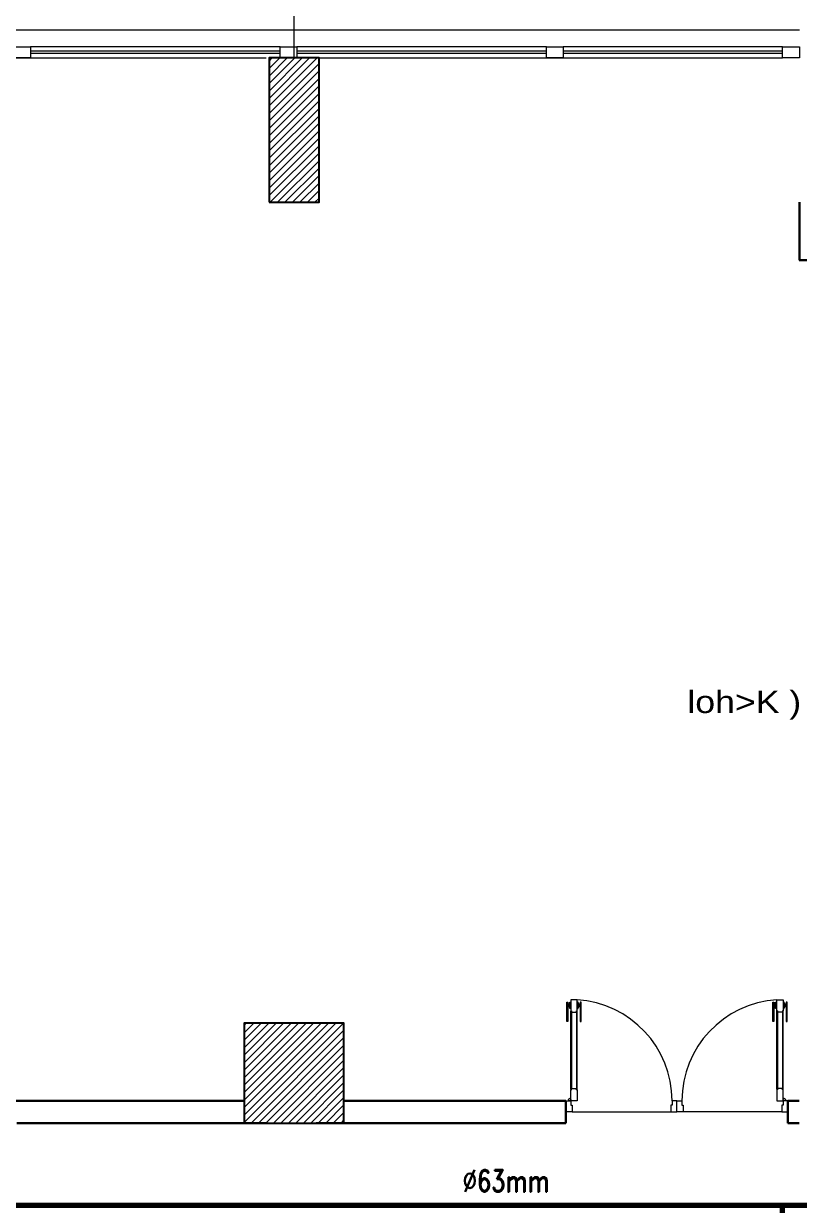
# Model space of a CAD drawing. Extents: x 800 to 995, y 398 to 804.
# Drawn here: x 874.9 to 881.89, y 787.97 to 798.62 of the extents above; entities that cross this region are included whole.
import ezdxf

# ---------------------------------------------------------------- set-up
doc = ezdxf.new("R2010")
doc.units = 0
doc.header["$MEASUREMENT"] = 0
doc.linetypes.add('CENTERX2', pattern=[4, 2.5, -0.5, 0.5, -0.5])
for name, color, linetype, lineweight in [('axis', 1, 'CENTERX2', 5), ('Column', 6, 'CONTINUOUS', 25), ('DOOR', 30, 'CONTINUOUS', 9), ('elev', 90, 'CONTINUOUS', 9), ('Elevation', 150, 'CONTINUOUS', 18), ('hatch', 252, 'CONTINUOUS', 9), ('P-C-WATER', 5, 'CONTINUOUS', 70), ('P-TEXT', 1, 'CONTINUOUS', 25), ('text', 72, 'CONTINUOUS', 15), ('Wall', 252, 'CONTINUOUS', 30), ('WINDOW', 252, 'CONTINUOUS', 5)]:
    doc.layers.add(name, color=color, linetype=linetype, lineweight=lineweight)
doc.styles.add('ROMANC', font='romand.shx')
doc.styles.add('SOSA2', font='SOSA.shx', dxfattribs={"width": 0.8})

msp = doc.modelspace()

# ---------------------------------------------------------------- hatches: boundary and pattern name
at = {"layer": 'hatch'}
h = msp.add_hatch(dxfattribs=at)
h.set_pattern_fill('ANSI31', color=252, scale=0.015, style=0)
h.set_pattern_definition([(45, (1091.292394, 461.191326), (-0.0336759605, 0.0336759605), [])])
h.paths.add_polyline_path([(877.11, 797.013), (877.56, 797.013), (877.56, 798.313), (877.11, 798.313)])
h = msp.add_hatch(dxfattribs=at)
h.set_pattern_fill('ANSI31', color=252, scale=0.015, style=0)
h.set_pattern_definition([(45, (1104.317394, 466.491326), (-0.0336759605, 0.0336759605), [])])
h.paths.add_polyline_path([(876.885, 788.713), (877.785, 788.713), (877.785, 789.613), (876.885, 789.613)])

# ---------------------------------------------------------------- linework, layer by layer
at = {"layer": 'axis', "color": 0, "ltscale": 0.3}
msp.add_line((877.335, 798.313), (877.335, 800.627), dxfattribs=at)
at = {"layer": 'Column', "color": 252}
for points in [[(877.11, 797.013), (877.56, 797.013), (877.56, 798.313), (877.11, 798.313)], [(876.885, 788.713), (877.785, 788.713), (877.785, 789.613), (876.885, 789.613)]]:
    msp.add_lwpolyline(points, close=True, dxfattribs=at)
at = {"layer": 'DOOR', "color": 252}
for p, q in [((879.829, 789.019), (879.829, 789.719)), ((879.834, 789.719), (879.834, 789.019)), ((879.881, 789.719), (879.881, 789.019)), ((879.886, 789.019), (879.886, 789.719)), ((881.685, 789.019), (881.685, 789.719)), ((881.69, 789.719), (881.69, 789.019)), ((881.736, 789.719), (881.736, 789.019)), ((881.741, 789.019), (881.741, 789.719))]:
    msp.add_line(p, q, dxfattribs=at)
at = {"layer": 'DOOR', "color": 251}
for p, q in [((879.841, 788.813), (880.73, 788.813)), ((881.73, 788.813), (880.841, 788.813))]:
    msp.add_line(p, q, dxfattribs=at)
at = {"layer": 'DOOR', "color": 1}
for points in [[(879.801, 789.63), (879.793, 789.63), (879.793, 789.802), (879.801, 789.802)], [(879.813, 789.784), (879.807, 789.784), (879.807, 789.764), (879.813, 789.764)], [(879.902, 789.784), (879.908, 789.784), (879.908, 789.764), (879.902, 789.764)], [(879.914, 789.63), (879.922, 789.63), (879.922, 789.802), (879.914, 789.802)], [(881.657, 789.63), (881.649, 789.63), (881.649, 789.802), (881.657, 789.802)], [(881.669, 789.784), (881.662, 789.784), (881.662, 789.764), (881.669, 789.764)], [(881.757, 789.784), (881.764, 789.784), (881.764, 789.764), (881.757, 789.764)], [(881.769, 789.63), (881.777, 789.63), (881.777, 789.802), (881.769, 789.802)]]:
    msp.add_lwpolyline(points, close=True, dxfattribs=at)
for points in [[(879.801, 789.784, -1), (879.807, 789.784), (879.807, 789.784), (879.807, 789.764), (879.807, 789.764, -1), (879.801, 789.764), (879.801, 789.764)], [(879.914, 789.784, 1), (879.908, 789.784), (879.908, 789.784), (879.908, 789.764), (879.908, 789.764, 1), (879.914, 789.764), (879.914, 789.764)], [(881.657, 789.784, -1), (881.662, 789.784), (881.662, 789.784), (881.662, 789.764), (881.662, 789.764, -1), (881.657, 789.764), (881.657, 789.764)], [(881.769, 789.784, 1), (881.764, 789.784), (881.764, 789.784), (881.764, 789.764), (881.764, 789.764, 1), (881.769, 789.764), (881.769, 789.764)]]:
    msp.add_lwpolyline(points, format="xyb", close=True, dxfattribs=at)
for points in [[(879.819, 789.757), (879.813, 789.757), (879.813, 789.791), (879.819, 789.791)], [(879.83, 789.747), (879.819, 789.747), (879.819, 789.802), (879.83, 789.802)], [(879.896, 789.757), (879.902, 789.757), (879.902, 789.791), (879.896, 789.791)], [(881.674, 789.757), (881.669, 789.757), (881.669, 789.791), (881.674, 789.791)], [(881.741, 789.747), (881.752, 789.747), (881.752, 789.802), (881.741, 789.802)], [(881.752, 789.757), (881.757, 789.757), (881.757, 789.791), (881.752, 789.791)]]:
    msp.add_lwpolyline(points, dxfattribs=at)
at = {"layer": 'DOOR', "color": 5}
for points in [[(879.834, 789.724), (879.834, 789.713), (879.881, 789.713), (879.881, 789.724), (879.885, 789.724), (879.885, 789.824), (879.885, 789.824), (879.83, 789.824), (879.83, 789.724)], [(881.736, 789.724), (881.736, 789.713), (881.69, 789.713), (881.69, 789.724), (881.685, 789.724), (881.685, 789.824), (881.685, 789.824), (881.741, 789.824), (881.741, 789.724)], [(879.834, 789.013), (879.834, 789.024), (879.881, 789.024), (879.881, 789.013), (879.885, 789.013), (879.885, 788.913), (879.885, 788.913), (879.83, 788.913), (879.83, 789.013)], [(881.736, 789.013), (881.736, 789.024), (881.69, 789.024), (881.69, 789.013), (881.685, 789.013), (881.685, 788.913), (881.685, 788.913), (881.741, 788.913), (881.741, 789.013)], [(879.785, 788.813), (879.785, 788.913), (879.83, 788.913), (879.83, 788.875), (879.841, 788.875), (879.841, 788.813)], [(880.785, 788.813), (880.785, 788.913), (880.741, 788.913), (880.741, 788.875), (880.73, 788.875), (880.73, 788.813)], [(880.785, 788.813), (880.785, 788.913), (880.83, 788.913), (880.83, 788.875), (880.841, 788.875), (880.841, 788.813)], [(881.785, 788.813), (881.785, 788.913), (881.741, 788.913), (881.741, 788.875), (881.73, 788.875), (881.73, 788.813)]]:
    msp.add_lwpolyline(points, close=True, dxfattribs=at)
for points in [[(879.885, 789.747), (879.896, 789.747), (879.896, 789.802), (879.885, 789.802)], [(881.685, 789.747), (881.674, 789.747), (881.674, 789.802), (881.685, 789.802)]]:
    msp.add_lwpolyline(points, dxfattribs=at)
for points in [[(879.834, 789.714), (879.834, 789.714, -1), (879.834, 789.724)], [(879.881, 789.714), (879.881, 789.714, 1), (879.881, 789.724)], [(881.69, 789.714), (881.69, 789.714, -1), (881.69, 789.724)], [(881.736, 789.714), (881.736, 789.714, 1), (881.736, 789.724)], [(879.834, 789.024), (879.834, 789.024, 1), (879.834, 789.014)], [(879.881, 789.024), (879.881, 789.024, -1), (879.881, 789.014)], [(881.69, 789.024), (881.69, 789.024, 1), (881.69, 789.014)], [(881.736, 789.024), (881.736, 789.024, -1), (881.736, 789.014)]]:
    msp.add_lwpolyline(points, format="xyb", close=True, dxfattribs=at)
for centre in [(879.819, 788.925), (881.752, 788.925)]:
    msp.add_circle(centre, 0.0111, dxfattribs=at)
at = {"layer": 'DOOR', "color": 252}
for centre, start, end in [((879.828, 788.913), 360, 86.3977), ((881.743, 788.913), 93.6023, 180)]:
    msp.add_arc(centre, 0.913, start, end, dxfattribs=at)
at = {"layer": 'elev', "color": 252, "linetype": 'Continuous'}
for p, q in [((874.81, 798.413), (874.96, 798.413)), ((874.96, 798.413), (874.96, 798.313)), ((877.21, 798.413), (877.36, 798.413)), ((877.21, 798.313), (877.21, 798.413)), ((877.36, 798.413), (877.36, 798.313)), ((879.61, 798.413), (879.76, 798.413)), ((879.61, 798.313), (879.61, 798.413)), ((879.76, 798.413), (879.76, 798.313)), ((881.735, 798.413), (881.888, 798.413)), ((881.735, 798.313), (881.735, 798.413)), ((881.888, 798.413), (881.888, 798.313)), ((874.96, 798.313), (874.81, 798.313)), ((877.36, 798.313), (877.21, 798.313)), ((879.76, 798.313), (879.61, 798.313)), ((881.888, 798.313), (881.735, 798.313))]:
    msp.add_line(p, q, dxfattribs=at)
at = {"layer": 'Elevation', "color": 252}
msp.add_line((881.888, 798.563), (872.685, 798.563), dxfattribs=at)
at = {"layer": 'P-C-WATER', "linetype": 'Continuous'}
for p, q in [((914.188, 787.971), (870.959, 787.971)), ((881.737, 781.657), (881.737, 787.971))]:
    msp.add_line(p, q, dxfattribs=at)
at = {"layer": 'Wall', "color": 252, "linetype": 'Continuous'}
for p, q in [((881.888, 796.491), (881.888, 797.013)), ((882.088, 796.491), (881.885, 796.491)), ((876.885, 788.913), (874.785, 788.913)), ((877.785, 788.913), (879.785, 788.913)), ((879.785, 788.913), (879.785, 788.713)), ((881.785, 788.913), (881.885, 788.913)), ((881.785, 788.913), (881.785, 788.713)), ((877.085, 788.713), (874.836, 788.713)), ((877.535, 788.713), (879.785, 788.713)), ((881.785, 788.713), (881.885, 788.713))]:
    msp.add_line(p, q, dxfattribs=at)
at = {"layer": 'WINDOW', "color": 252, "linetype": 'Continuous'}
for p, q in [((877.21, 798.413), (874.96, 798.413)), ((879.61, 798.413), (877.36, 798.413)), ((881.735, 798.413), (879.76, 798.413)), ((872.835, 798.313), (877.085, 798.313)), ((877.21, 798.373), (874.96, 798.373)), ((877.21, 798.353), (874.96, 798.353)), ((879.61, 798.373), (877.36, 798.373)), ((879.61, 798.353), (877.36, 798.353)), ((877.485, 798.313), (881.735, 798.313)), ((881.735, 798.373), (879.76, 798.373)), ((881.735, 798.353), (879.76, 798.353))]:
    msp.add_line(p, q, dxfattribs=at)

# ---------------------------------------------------------------- texts
at = {"layer": 'P-TEXT', "color": 41, "style": 'ROMANC', "width": 0.75}
msp.add_text('%%C63mm', height=0.2, dxfattribs=at).set_placement((878.855, 788.093))
at = {"layer": 'text', "color": 252, "style": 'SOSA2', "width": 1.2}
msp.add_text('loh>K ) 2  (', height=0.2, dxfattribs=at).set_placement((880.879, 792.409))

doc.saveas('drawing.dxf')
